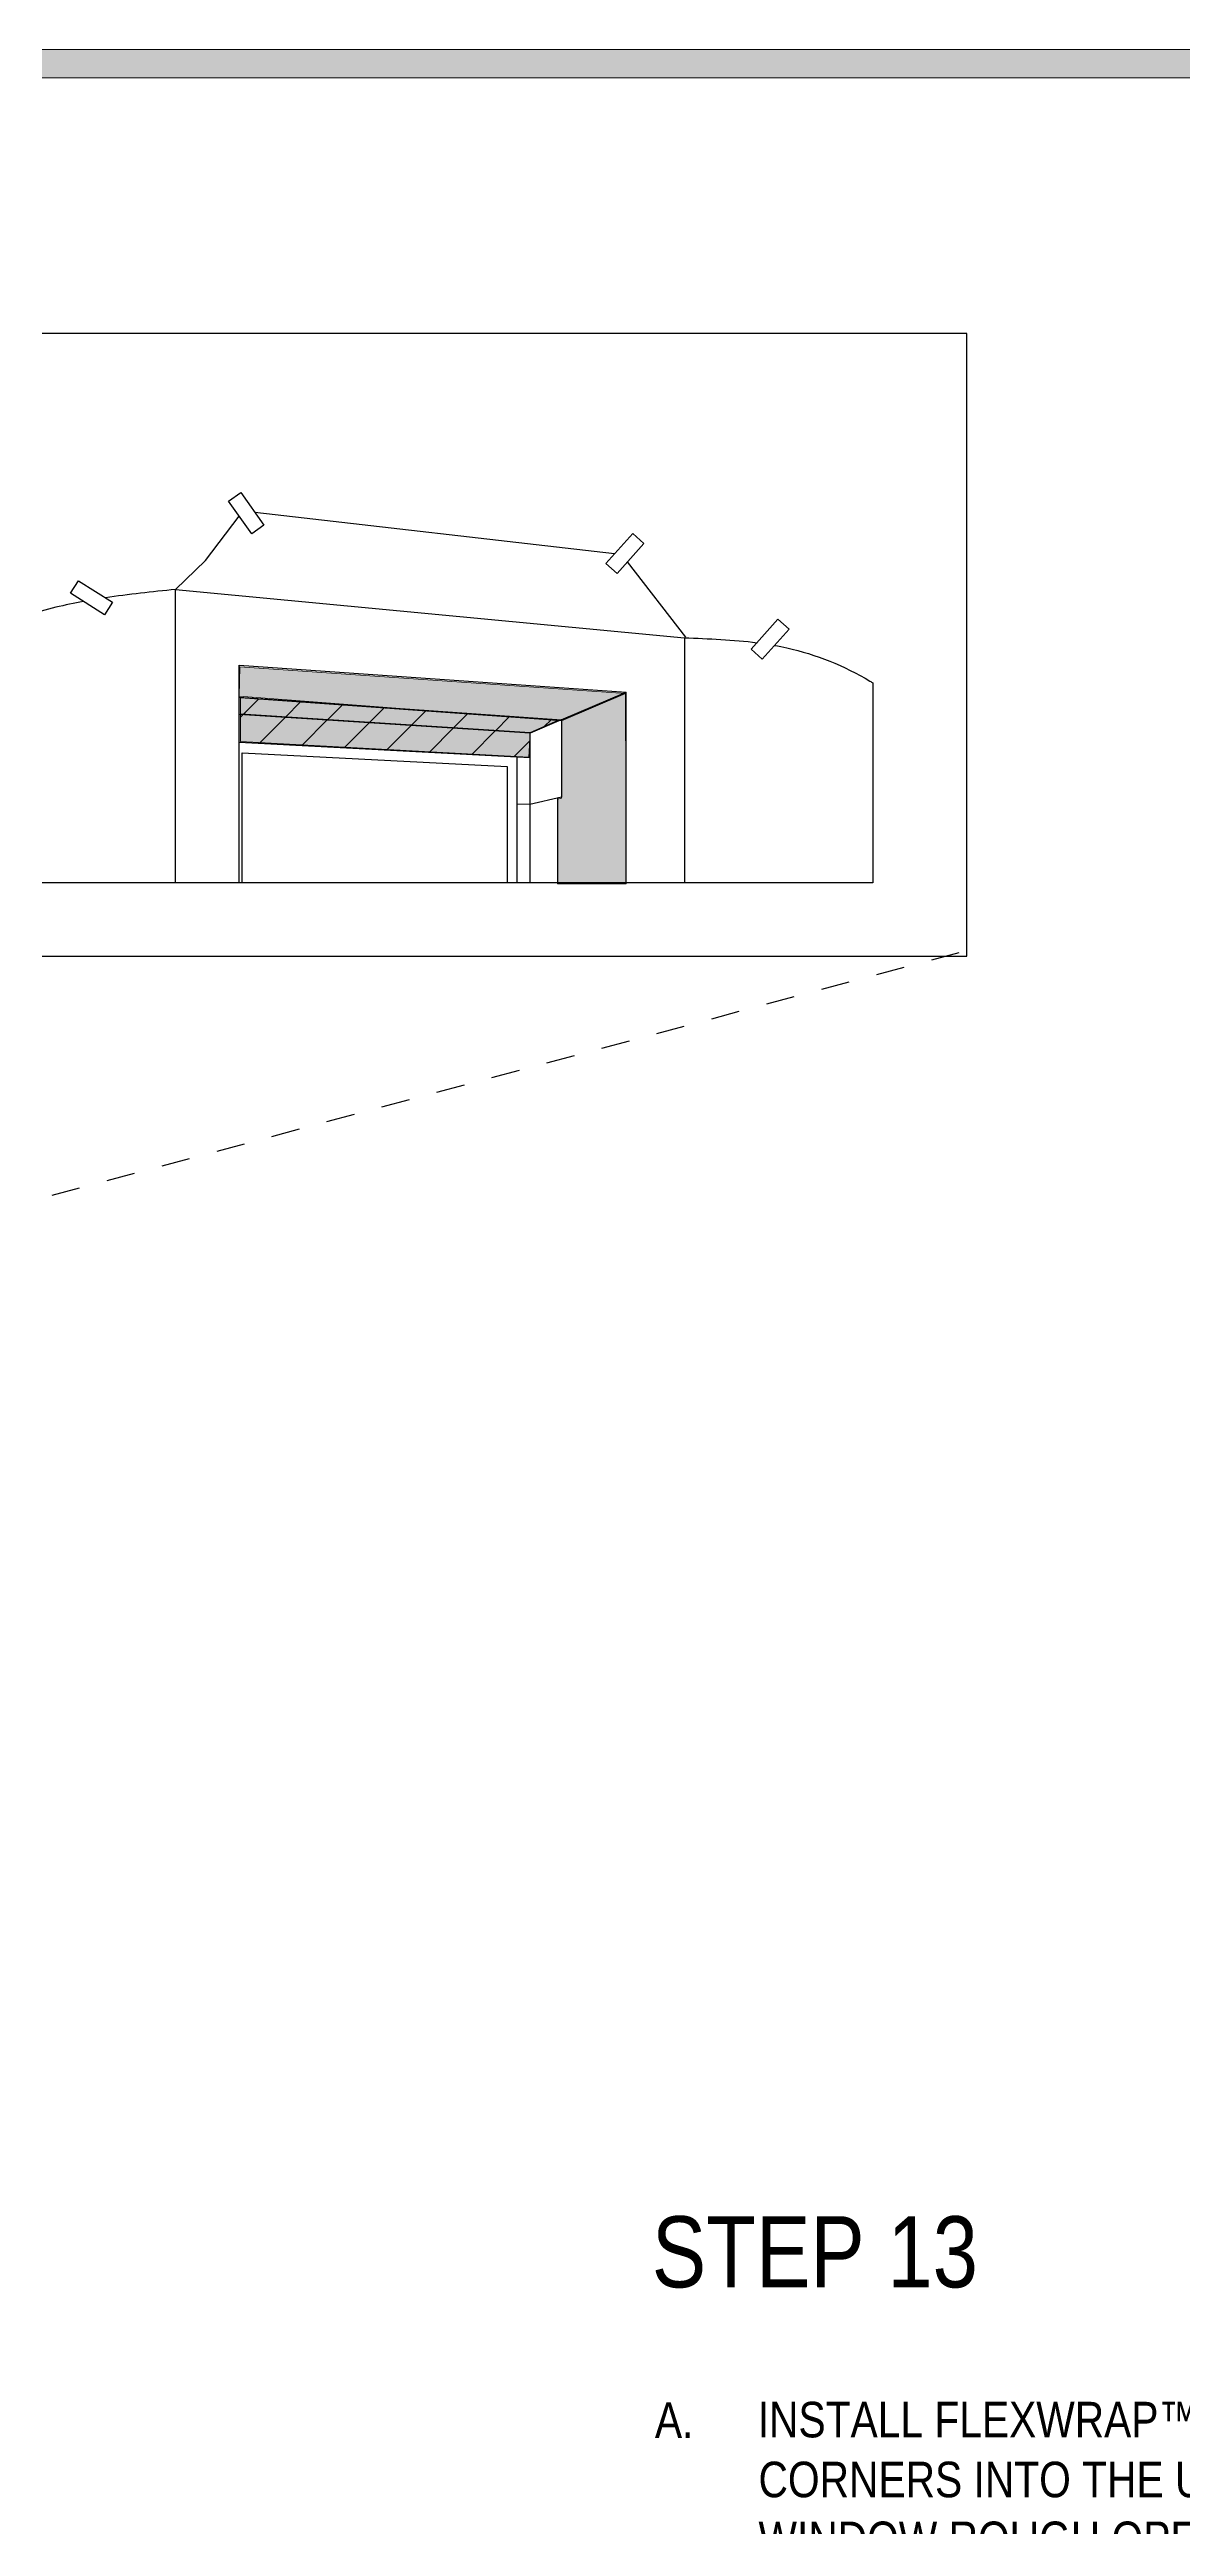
# Model space of a CAD drawing. Extents: x -1337 to 5791, y -3809 to 1769.
# Drawn here: x 741 to 1100, y -2019 to -1236 of the extents above; entities that cross this region are included whole.
import ezdxf

# ---------------------------------------------------------------- set-up
doc = ezdxf.new("R2010")
doc.units = 0
doc.header["$MEASUREMENT"] = 0
doc.linetypes.add('AI-Linetype-26', pattern=[18, 9, -9])
for name, color, linetype, lineweight in [('.ATI-HATCH', 7, 'Continuous', 0), ('.ATI-TEXT', 7, 'Continuous', 0), ('G-ANNO-TTLB', 7, 'Continuous', 0), ('Layer 12', 7, 'Continuous', 0), ('TYVEK', 7, 'Continuous', 0)]:
    doc.layers.add(name, color=color, linetype=linetype, lineweight=lineweight)
pattern_1 = [(45, (0, 0), (-7.071067, 7.07107), [])]

# ---------------------------------------------------------------- blocks, each defined once
blk = doc.blocks.new('Block_66')
at = {"layer": '.ATI-TEXT', "char_height": 0.2, "attachment_point": 7}
for s, insert in [('\\C18;\\c0;\\FArial Narrow|b0|i0|c1;\\H11.249999;\\W1.000000;A.', (932.8, -1991.21)), ('\\C18;\\c0;\\FArial Narrow|b0|i0|c1;\\H11.249999;\\W1.000000;INSTALL FLEXWRAP™ RECESSED WINDOW', (965.32, -1991.21)), ('\\C18;\\c0;\\FArial Narrow|b0|i0|c1;\\H11.249999;\\W1.000000;CORNERS INTO THE UPPER CORNER OF THE', (965.56, -2010.15)), ('\\C18;\\c0;\\FArial Narrow|b0|i0|c1;\\H11.249999;\\W1.000000;WINDOW ROUGH OPENING WITH EXPOSED', (965.56, -2029.1)), ('\\C18;\\c0;\\FMyriad Pro|b0|i0|c1;\\H0.070800;\\W1.000000;Lorem ipsum', (1076.36, -2019.56)), ('\\C18;\\c0;\\FArial Narrow|b0|i0|c1;\\H11.249999;\\W1.000000;BUTYL ADHERED ONTO THE WINDOW FLANGES', (965.9, -2048.05)), ('\\C18;\\c0;\\FArial Narrow|b0|i0|c1;\\H11.249999;\\W1.000000;IN A SIMILAR MANNER USED FOR LOWER', (965.9, -2067)), ('\\C18;\\c0;\\FArial Narrow|b0|i0|c1;\\H11.249999;\\W1.000000;CORNER PIECES (SEE STEP 5).', (965.59, -2085.95)), ('\\C18;\\c0;\\FArial Narrow|b0|i0|c1;\\H11.249999;\\W1.000000;B.', (931.85, -2106.84)), ('\\C18;\\c0;\\FArial Narrow|b0|i0|c1;\\H11.249999;\\W1.000000;REMOVE REMAINING RELEASE PAPER AND', (965.56, -2106.84)), ('\\C18;\\c0;\\FArial Narrow|b0|i0|c1;\\H11.249999;\\W1.000000;ADHERE EXPOSED BUTYL ONTO HEAD AND', (966.55, -2125.79)), ('\\C18;\\c0;\\FArial Narrow|b0|i0|c1;\\H11.249999;\\W1.000000;JAMB WALLS OF THE RECESS.', (966.21, -2144.74)), ('\\C18;\\c0;\\FArial Narrow|b0|i0|c1;\\H11.249999;\\W1.000000;C.', (932.19, -2163.69)), ('\\C18;\\c0;\\FArial Narrow|b0|i0|c1;\\H11.249999;\\W1.000000;APPLY A BEAD OF A CHEMICALLY-COMPATIBLE', (965.56, -2163.69)), ('\\C18;\\c0;\\FArial Narrow|b0|i0|c1;\\H11.249999;\\W1.000000;SEALANT INSIDE THE CORNER FLAP BEHIND ', (965.97, -2182.64)), ('\\C18;\\c0;\\FArial Narrow|b0|i0|c1;\\H11.249999;\\W1.000000;THE LOOSE TRIANGULAR FLAP OF THE ', (965.32, -2201.59)), ('\\C18;\\c0;\\FArial Narrow|b0|i0|c1;\\H11.249999;\\W1.000000;CORNER PIECE. ', (965.63, -2220.54)), ('\\C18;\\c0;\\FArial Narrow|b0|i0|c1;\\H11.249999;\\W1.000000;D.', (931.83, -2240.42)), ('\\C18;\\c0;\\FArial Narrow|b0|i0|c1;\\H11.249999;\\W1.000000;REPEAT STEPS A THROUGH C FOR', (965.56, -2240.42)), ('\\C18;\\c0;\\FArial Narrow|b0|i0|c1;\\H11.249999;\\W1.000000;OPPOSITE CORNER.', (965.9, -2259.37))]:
    blk.add_mtext(s, dxfattribs=dict(at, insert=insert))

msp = doc.modelspace()

# ---------------------------------------------------------------- hatches: boundary and pattern name
at = {"layer": '.ATI-HATCH', "true_color": 0x808285, "transparency": 33554615}
msp.add_hatch(color=252, dxfattribs=at).paths.add_polyline_path([(801.51, -1430.89), (923.49, -1439.29), (903.18, -1447.96), (801.31, -1440.18)])
at = {"layer": '.ATI-HATCH', "true_color": 0x808080, "transparency": 33554687}
h = msp.add_hatch(color=8, dxfattribs=at)
edge = h.paths.add_edge_path()
edge.add_spline(control_points=[(903.18, -1447.69), (903.18, -1447.69), (801.31, -1440.52), (801.31, -1440.52), (801.31, -1440.52), (801.31, -1445.98), (801.31, -1445.98), (801.31, -1445.98), (893.29, -1451.91), (893.29, -1451.91), (893.29, -1451.91), (903.18, -1447.69), (903.18, -1447.69)], knot_values=[0, 0, 0, 0, 1, 1, 1, 2, 2, 2, 3, 3, 3, 4, 4, 4, 4], degree=3, periodic=0)
edge = h.paths.add_edge_path()
edge.add_spline(control_points=[(893.29, -1451.91), (893.29, -1451.91), (801.31, -1445.98), (801.31, -1445.98), (801.31, -1445.98), (801.31, -1454.7), (801.31, -1454.7), (801.31, -1454.7), (893.29, -1459.54), (893.29, -1459.54), (893.29, -1459.54), (893.29, -1451.91), (893.29, -1451.91)], knot_values=[0, 0, 0, 0, 1, 1, 1, 2, 2, 2, 3, 3, 3, 4, 4, 4, 4], degree=3, periodic=0)
edge.add_line((893.29, -1451.91), (893.29, -1451.91))
at = {"layer": '.ATI-HATCH', "true_color": 0x808285, "transparency": 33554559}
msp.add_hatch(color=252, dxfattribs=at).paths.add_polyline_path([(923.49, -1439.29), (923.74, -1499.55), (901.97, -1499.55), (901.97, -1472.73), (903.24, -1472.44), (903.24, -1447.95)])
at = {"layer": 'G-ANNO-TTLB', "true_color": 0xff00ff, "transparency": 33554687}
h = msp.add_hatch(color=6, dxfattribs=at)
edge = h.paths.add_edge_path()
edge.add_spline(control_points=[(1773.02, -3692.6), (1773.02, -3692.6), (-1156.5, -3692.6), (-1156.5, -3692.6), (-1156.5, -3692.6), (-1156.5, -1235.6), (-1156.5, -1235.6), (-1156.5, -1235.6), (1773.02, -1235.6), (1773.02, -1235.6), (1773.02, -1235.6), (1773.02, -3692.6), (1773.02, -3692.6)], knot_values=[0, 0, 0, 0, 1, 1, 1, 2, 2, 2, 3, 3, 3, 4, 4, 4, 4], degree=3, periodic=0)
edge = h.paths.add_edge_path()
edge.add_spline(control_points=[(-1147.5, -1244.6), (-1147.5, -1244.6), (-1147.5, -3683.6), (-1147.5, -3683.6), (-1147.5, -3683.6), (1764.02, -3683.6), (1764.02, -3683.6), (1764.02, -3683.6), (1764.02, -1244.6), (1764.02, -1244.6), (1764.02, -1244.6), (-1147.5, -1244.6), (-1147.5, -1244.6)], knot_values=[0, 0, 0, 0, 1, 1, 1, 2, 2, 2, 3, 3, 3, 4, 4, 4, 4], degree=3, periodic=0)
edge.add_line((-1147.5, -1244.6), (-1147.5, -1244.6))
at = {"layer": 'Layer 12', "true_color": 0x000000, "transparency": 33554687}
h = msp.add_hatch(dxfattribs=at)
h.set_pattern_fill('_U', color=18, scale=10, angle=44.99999, style=2, pattern_type=0)
h.set_pattern_definition(pattern_1)
h.paths.add_polyline_path([(893.29, -1451.71), (801.75, -1445.75), (801.76, -1440.75), (901.97, -1447.92)])
h = msp.add_hatch(dxfattribs=at)
h.set_pattern_fill('_U', color=18, scale=10, angle=44.99999, style=2, pattern_type=0)
h.set_pattern_definition(pattern_1)
h.paths.add_polyline_path([(892.93, -1459.45), (801.75, -1454.5), (801.75, -1445.75), (893.29, -1451.91)])

# ---------------------------------------------------------------- linework, layer by layer
at = {"layer": '.ATI-HATCH'}
for points in [[(801.51, -1430.89), (923.49, -1439.29), (903.18, -1447.96), (801.31, -1440.18)], [(923.49, -1439.29), (923.74, -1499.55), (901.97, -1499.55), (901.97, -1472.73), (903.24, -1472.44), (903.24, -1447.95)]]:
    msp.add_lwpolyline(points, close=True, dxfattribs=at)
for points in [[(903.18, -1447.69), (903.18, -1447.69), (801.31, -1440.52), (801.31, -1440.52), (801.31, -1440.52), (801.31, -1445.98), (801.31, -1445.98), (801.31, -1445.98), (893.29, -1451.91), (893.29, -1451.91), (893.29, -1451.91), (903.18, -1447.69), (903.18, -1447.69)], [(893.29, -1451.91), (893.29, -1451.91), (801.31, -1445.98), (801.31, -1445.98), (801.31, -1445.98), (801.31, -1454.7), (801.31, -1454.7), (801.31, -1454.7), (893.29, -1459.54), (893.29, -1459.54), (893.29, -1459.54), (893.29, -1451.91), (893.29, -1451.91)]]:
    msp.add_open_spline(points, degree=3, knots=[0, 0, 0, 0, 1, 1, 1, 2, 2, 2, 3, 3, 3, 4, 4, 4, 4], dxfattribs=at)
at = {"layer": 'G-ANNO-TTLB'}
for points in [[(1773.02, -3692.6), (1773.02, -3692.6), (-1156.5, -3692.6), (-1156.5, -3692.6), (-1156.5, -3692.6), (-1156.5, -1235.6), (-1156.5, -1235.6), (-1156.5, -1235.6), (1773.02, -1235.6), (1773.02, -1235.6), (1773.02, -1235.6), (1773.02, -3692.6), (1773.02, -3692.6)], [(-1147.5, -1244.6), (-1147.5, -1244.6), (-1147.5, -3683.6), (-1147.5, -3683.6), (-1147.5, -3683.6), (1764.02, -3683.6), (1764.02, -3683.6), (1764.02, -3683.6), (1764.02, -1244.6), (1764.02, -1244.6), (1764.02, -1244.6), (-1147.5, -1244.6), (-1147.5, -1244.6)]]:
    msp.add_open_spline(points, degree=3, knots=[0, 0, 0, 0, 1, 1, 1, 2, 2, 2, 3, 3, 3, 4, 4, 4, 4], dxfattribs=at)
at = {"layer": 'Layer 12'}
for points in [[(893.29, -1451.71), (801.75, -1445.75), (801.76, -1440.75), (901.97, -1447.92)], [(892.93, -1459.45), (801.75, -1454.5), (801.75, -1445.75), (893.29, -1451.91)]]:
    msp.add_lwpolyline(points, close=True, dxfattribs=at)
at = {"layer": 'TYVEK', "color": 1, "lineweight": 25, "true_color": 0xff0000}
for p, q in [((920.04, -1395.19), (806.29, -1382.1)), ((942.59, -1421.54), (924.17, -1397.64)), ((1001.75, -1435.99), (1001.75, -1499.27)), ((834.71, -1499.27), (708.04, -1499.27)), ((1001.75, -1499.27), (834.71, -1499.27))]:
    msp.add_line(p, q, dxfattribs=at)
at = {"layer": 'TYVEK', "color": 4, "lineweight": 25, "true_color": 0x00ffff}
for p, q in [((801.31, -1440.52), (903.24, -1447.69)), ((903.18, -1447.69), (893.29, -1451.91)), ((903.24, -1447.69), (903.24, -1472.17)), ((801.31, -1454.7), (893.29, -1459.54)), ((903.24, -1472.17), (893.24, -1474.47)), ((901.96, -1472.46), (901.96, -1499.27)), ((893.24, -1474.47), (889.08, -1474.3))]:
    msp.add_line(p, q, dxfattribs=at)
at = {"layer": 'TYVEK', "color": 2, "lineweight": 25, "true_color": 0xffff00}
for p in [(903.18, -1447.69), (923.74, -1499.27)]:
    msp.add_line(p, (923.74, -1438.91), dxfattribs=at)
at = {"layer": 'TYVEK', "color": 3, "lineweight": 25, "true_color": 0x00ff00}
msp.add_line((886.04, -1476.25), (886.03, -1499.27), dxfattribs=at)
at = {"layer": 'TYVEK', "color": 18, "linetype": 'AI-Linetype-26', "lineweight": 25, "true_color": 0x000000}
msp.add_line((1028.93, -1521.38), (578.39, -1641.95), dxfattribs=at)
at = {"layer": 'TYVEK', "color": 18, "lineweight": 25, "true_color": 0x000000}
msp.add_lwpolyline([(810.01, -1522.46), (1031.4, -1522.46), (1031.4, -1325.42), (672.67, -1325.42), (672.16, -1522.46), (810.01, -1522.46)], dxfattribs=at)
at = {"layer": 'TYVEK', "color": 2, "lineweight": 25, "true_color": 0xffff00}
for points in [[(801.8, -1375.74), (809.15, -1386.13), (805.3, -1388.86), (797.95, -1378.46)], [(929.3, -1391.9), (920.83, -1401.39), (917.31, -1398.25), (925.79, -1388.76)], [(750.44, -1403.65), (761.21, -1410.44), (758.7, -1414.42), (747.93, -1407.64)], [(975.22, -1419), (966.75, -1428.49), (963.23, -1425.35), (971.71, -1415.86)]]:
    msp.add_lwpolyline(points, close=True, dxfattribs=at)
at = {"layer": 'TYVEK', "color": 1, "lineweight": 25, "true_color": 0xff0000}
for points in [[(781.19, -1406.41), (790.71, -1397.3), (801.29, -1383.19)], [(781.15, -1499.27), (781.15, -1406.4), (942.12, -1421.71), (942.12, -1499.27)]]:
    msp.add_lwpolyline(points, dxfattribs=at)
at = {"layer": 'TYVEK', "color": 2, "lineweight": 25, "true_color": 0xffff00}
msp.add_lwpolyline([(801.31, -1499.27), (801.31, -1430.41), (923.74, -1438.91)], dxfattribs=at)
at = {"layer": 'TYVEK', "color": 4, "lineweight": 25, "true_color": 0x00ffff}
msp.add_lwpolyline([(893.29, -1499.27), (893.29, -1451.91), (801.31, -1445.98)], dxfattribs=at)
at = {"layer": 'TYVEK', "color": 3, "lineweight": 25, "true_color": 0x00ff00}
for points in [[(801.31, -1454.7), (889.08, -1459.32), (889.08, -1499.27)], [(802.29, -1499.29), (802.29, -1458.07), (886.05, -1462.48), (886.04, -1476.25)]]:
    msp.add_lwpolyline(points, dxfattribs=at)
at = {"layer": 'TYVEK', "color": 1, "lineweight": 25, "true_color": 0xff0000}
for points in [[(752.03, -1410.22), (749.12, -1410.76), (746.21, -1411.37), (743.33, -1412.07), (731.01, -1415.05), (718.98, -1419.69), (708.05, -1426.06), (708.05, -1426.06), (708.04, -1426.06), (708.04, -1426.06)], [(970.65, -1424.11), (971.94, -1424.35), (973.23, -1424.61), (974.51, -1424.89), (983.73, -1426.96), (992.73, -1430.54), (1000.82, -1435.42), (1001.13, -1435.61), (1001.44, -1435.8), (1001.75, -1435.99)]]:
    msp.add_open_spline(points, degree=3, knots=[0, 0, 0, 0, 1, 1, 1, 2, 2, 2, 3, 3, 3, 3], dxfattribs=at)
for points in [[(781.19, -1406.41), (773.78, -1407.18), (766.37, -1407.95), (759.02, -1409.06)], [(942.12, -1421.71), (949.82, -1422), (957.51, -1422.28), (965.1, -1423.26)]]:
    msp.add_open_spline(points, degree=3, dxfattribs=at)

# ---------------------------------------------------------------- block references
at = {"layer": '.ATI-TEXT'}
msp.add_blockref('Block_66', (0, 0), dxfattribs=at)

# ---------------------------------------------------------------- texts
at = {"layer": '.ATI-TEXT', "insert": (931.83, -1943.91), "char_height": 0.2, "attachment_point": 7}
msp.add_mtext('\\C18;\\c0;\\FArial Narrow|b0|i0|c1;\\H22.499999;\\W1.000000;STEP 13', dxfattribs=at)

doc.saveas('drawing.dxf')
